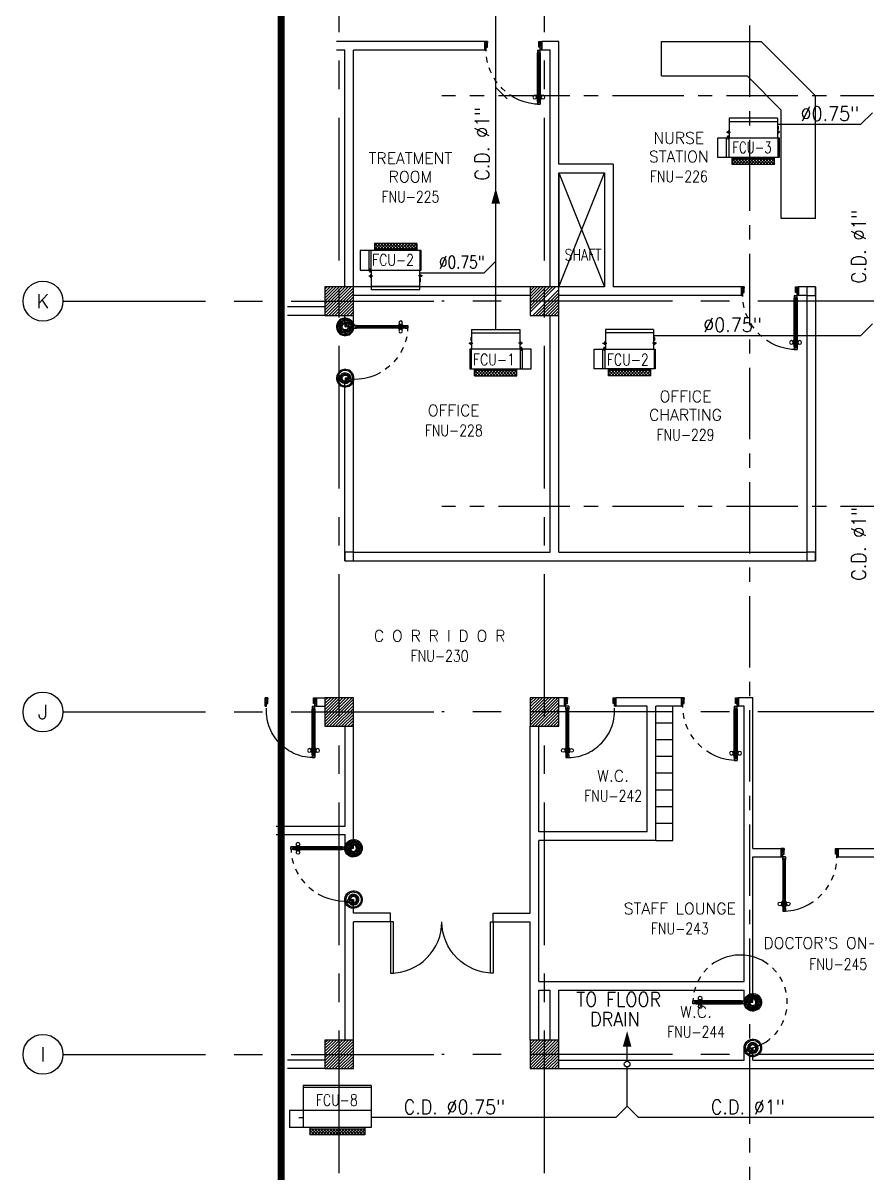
# Model space of a CAD drawing. Extents: x 417866242 to 417866469, y 43498047 to 43498124.
# Drawn here: x 417866392.78 to 417866407.57, y 43498082.73 to 43498102.88 of the extents above; entities that cross this region are included whole.
import ezdxf
from ezdxf.enums import TextEntityAlignment as Align

# ---------------------------------------------------------------- set-up
doc = ezdxf.new("R2010")
doc.units = 0
doc.header["$MEASUREMENT"] = 0
for name, pattern in [('CENTER', [2, 1.25, -0.25, 0.25, -0.25]), ('CENTER2', [1.125, 0.75, -0.125, 0.125, -0.125]), ('CENTERX2', [4, 2.5, -0.5, 0.5, -0.5]), ('HIDDEN', [0.375, 0.25, -0.125])]:
    doc.linetypes.add(name, pattern=pattern)
doc.layers.get('0').update_dxf_attribs({"linetype": 'CONTINUOUS'})
for name, color, linetype in [('AC-CD', 6, 'CONTINUOUS'), ('AC-TEXT', 2, 'CONTINUOUS'), ('ALM', 11, 'CONTINUOUS'), ('AX', 11, 'CONTINUOUS'), ('AX-CR', 7, 'CONTINUOUS'), ('AX-TXT', 2, 'CONTINUOUS'), ('AXES', 11, 'CENTERX2'), ('AXES1', 11, 'CENTER'), ('COL', 11, 'CONTINUOUS'), ('COUNTER', 11, 'CONTINUOUS'), ('DOOR', 11, 'CONTINUOUS'), ('ELEV', 2, 'CONTINUOUS'), ('FCU', 6, 'CONTINUOUS'), ('HAT', 11, 'CONTINUOUS'), ('Locker', 11, 'CONTINUOUS'), ('M-TEXT', 2, 'CONTINUOUS'), ('P-SOLIDWASTE', 6, 'CONTINUOUS'), ('RM-NAME', 11, 'CONTINUOUS'), ('RM-NO', 11, 'CONTINUOUS'), ('SHAFT', 11, 'CONTINUOUS'), ('WALL', 11, 'CONTINUOUS')]:
    doc.layers.add(name, color=color, linetype=linetype)
doc.styles.add('ROMANS', font='ROMANS.shx', dxfattribs={"width": 0.6})

# ---------------------------------------------------------------- blocks, each defined once
blk = doc.blocks.new('D1000')
at = {"layer": 'DOOR', "color": 7, "linetype": 'ByBlock'}
for p, q in [((0, 0), (-150, 0)), ((-150, 0), (-150, -25)), ((-150, 0), (0, 0)), ((0, -50), (-114, 0)), ((0, -50), (-40, 0)), ((0, -50), (0, 0)), ((-1050, -25), (-1100, -25)), ((-1100, -75), (-1100, -25)), ((-1100, -25), (-1100, -75)), ((-1050, -75), (-1100, -75)), ((-1050, -42), (-1070, -42)), ((-1070, -42), (-1070, -58)), ((-1050, -58), (-1070, -58)), ((-1050, -25), (-1050, -42)), ((-1050, -58), (-1050, -75)), ((-928, -18), (-1018, -18)), ((-1018, -25), (-1018, -18)), ((-1018, -75), (-1018, -82)), ((-928, -82), (-1018, -82)), ((-1005, -9), (-940, -9)), ((-1005, -18), (-1005, -9)), ((-1005, -18), (-940, -18)), ((-1005, -82), (-940, -82)), ((-1005, -82), (-1005, -91)), ((-1005, -91), (-940, -91)), ((-940, -18), (-940, -9)), ((-940, -82), (-940, -91)), ((-928, -25), (-928, -18)), ((-928, -75), (-928, -82)), ((-200, -42), (-200, -25)), ((-200, -25), (-150, -25)), ((-180, -42), (-200, -42)), ((-200, -75), (-200, -58)), ((-200, -58), (-180, -58)), ((-150, -75), (-200, -75)), ((-180, -58), (-180, -42)), ((-150, -75), (-150, -25)), ((-150, -25), (-100, -25)), ((-100, -25), (-100, -50)), ((0, -50), (-100, -37)), ((-100, -50), (0, -50)), ((-150, -975), (-100, -975)), ((-150, -1000), (-150, -975)), ((-150, -1000), (0, -1000)), ((0, -1000), (-150, -1000)), ((0, -950), (-114, -1000)), ((-100, -975), (-100, -950)), ((0, -950), (-100, -963)), ((-100, -950), (0, -950)), ((0, -950), (-40, -1000)), ((0, -950), (0, -1000))]:
    blk.add_line(p, q, dxfattribs=at)
at = {"layer": 'DOOR', "linetype": 'ByBlock'}
for p, q in [((-200, -25), (-1050, -25)), ((-200, -42), (-1050, -42)), ((-200, -58), (-1050, -58)), ((-1050, -75), (-200, -75))]:
    blk.add_line(p, q, dxfattribs=at)
at = {"layer": 'DOOR', "color": 7, "linetype": 'ByBlock'}
for centre in [(-973, 23), (-973, -124)]:
    blk.add_circle(centre, 32.4, dxfattribs=at)
for centre, radius, start, end in [((0, -50), 134, 158.1598, 169.28), ((0, -50), 74.4, 137.7764, 180), ((0, -50), 54.4, 113.2074, 180), ((0, -50), 154, 161.1053, 166.2858), ((0, -50), 114, 154.0838, 167.3774), ((0, -50), 94.4, 148.0182, 180), ((0, -50), 34.4, 90, 180), ((0, -50), 14.4, 90, 180), ((0, -950), 154, 193.7142, 198.8947), ((0, -950), 134, 190.72, 201.8402), ((0, -950), 94.4, 180, 211.9818), ((0, -950), 74.4, 180, 222.2236), ((0, -950), 54.4, 180, 246.7926), ((0, -950), 34.4, 180, 270), ((0, -950), 14.4, 180, 270)]:
    blk.add_arc(centre, radius, start, end, dxfattribs=at)
at = {"layer": 'DOOR', "linetype": 'HIDDEN', "ltscale": 0.5}
blk.add_arc((-149, -24), 951, 180.0434, 269.9667, dxfattribs=at)
blk = doc.blocks.new('DOOR90')
at = {"layer": 'DOOR', "color": 7, "linetype": 'ByBlock'}
for p, q in [((-150, 0), (0, 0)), ((-150, 0), (-150, -25)), ((0, -50), (-114, 0)), ((0, -50), (-40, 0)), ((0, -50), (0, 0)), ((-1000, -25), (-1050, -25)), ((-1050, -75), (-1050, -25)), ((-1050, -25), (-1050, -75)), ((-1000, -75), (-1050, -75)), ((-1000, -42), (-1020, -42)), ((-1020, -42), (-1020, -58)), ((-1000, -58), (-1020, -58)), ((-1000, -25), (-1000, -42)), ((-1000, -58), (-1000, -75)), ((-878, -18), (-968, -18)), ((-968, -25), (-968, -18)), ((-968, -75), (-968, -82)), ((-878, -82), (-968, -82)), ((-955, -9), (-890, -9)), ((-955, -18), (-955, -9)), ((-955, -18), (-890, -18)), ((-955, -82), (-890, -82)), ((-955, -82), (-955, -91)), ((-955, -91), (-890, -91)), ((-890, -18), (-890, -9)), ((-890, -82), (-890, -91)), ((-878, -25), (-878, -18)), ((-878, -75), (-878, -82)), ((-200, -25), (-150, -25)), ((-200, -42), (-200, -25)), ((-180, -42), (-200, -42)), ((-200, -58), (-180, -58)), ((-200, -75), (-200, -58)), ((-150, -75), (-200, -75)), ((-180, -58), (-180, -42)), ((-150, -25), (-100, -25)), ((-150, -75), (-150, -25)), ((-100, -25), (-100, -50)), ((0, -50), (-100, -37)), ((-100, -50), (0, -50)), ((-150, -875), (-100, -875)), ((-150, -900), (-150, -875)), ((-150, -900), (0, -900)), ((0, -900), (-150, -900)), ((0, -850), (-114, -900)), ((-100, -875), (-100, -850)), ((0, -850), (-100, -863)), ((-100, -850), (0, -850)), ((0, -850), (-40, -900)), ((0, -850), (0, -900))]:
    blk.add_line(p, q, dxfattribs=at)
at = {"layer": 'DOOR', "linetype": 'ByBlock'}
for p, q in [((-200, -25), (-1000, -25)), ((-200, -42), (-1000, -42)), ((-200, -58), (-1000, -58)), ((-1000, -75), (-200, -75))]:
    blk.add_line(p, q, dxfattribs=at)
at = {"layer": 'DOOR', "color": 7, "linetype": 'ByBlock'}
for centre in [(-923, 24), (-923, -124)]:
    blk.add_circle(centre, 32.4, dxfattribs=at)
for centre, radius, start, end in [((0, -50), 154, 161.1053, 166.2858), ((0, -50), 94.4, 148.0182, 180), ((0, -50), 134, 158.1598, 169.28), ((0, -50), 114, 154.0838, 167.3774), ((0, -50), 74.4, 137.7764, 180), ((0, -50), 54.4, 113.2074, 180), ((0, -50), 34.4, 90, 180), ((0, -50), 14.4, 90, 180), ((0, -850), 154, 193.7142, 198.8947), ((0, -850), 134, 190.72, 201.8402), ((0, -850), 94.4, 180, 211.9818), ((0, -850), 74.4, 180, 222.2236), ((0, -850), 54.4, 180, 246.7926), ((0, -850), 34.4, 180, 270), ((0, -850), 14.4, 180, 270)]:
    blk.add_arc(centre, radius, start, end, dxfattribs=at)
at = {"layer": 'DOOR', "linetype": 'HIDDEN', "ltscale": 0.5}
blk.add_arc((-222, -50), 828, 178.2701, 275.003, dxfattribs=at)
blk = doc.blocks.new('*X34')
at = {"color": 0}
for p, q in [((196689, 162747), (197131, 163190)), ((196689, 162800), (197078, 163190)), ((196689, 162853), (197025, 163190)), ((196689, 162907), (196972, 163190)), ((196689, 162960), (196919, 163190)), ((196689, 163013), (196866, 163190)), ((196689, 163066), (196813, 163190)), ((196689, 163119), (196760, 163190)), ((196689, 163172), (196707, 163190)), ((196737, 162690), (197189, 163141)), ((196790, 162690), (197189, 163088)), ((196843, 162690), (197189, 163035)), ((196896, 162690), (197189, 162982)), ((196949, 162690), (197189, 162929)), ((197002, 162690), (197189, 162876)), ((197055, 162690), (197189, 162823)), ((197108, 162690), (197189, 162770)), ((197161, 162690), (197189, 162717))]:
    blk.add_line(p, q, dxfattribs=at)
blk = doc.blocks.new('*X36')
at = {"color": 0}
for p, q in [((196689, 149542), (197136, 149990)), ((196689, 149595), (197083, 149990)), ((196689, 149648), (197030, 149990)), ((196689, 149701), (196977, 149990)), ((196689, 149754), (196924, 149990)), ((196689, 149807), (196871, 149990)), ((196689, 149860), (196818, 149990)), ((196689, 149913), (196765, 149990)), ((196689, 149966), (196712, 149990)), ((196689, 149489), (197189, 149989)), ((196742, 149490), (197189, 149936)), ((196795, 149490), (197189, 149883)), ((196848, 149490), (197189, 149830)), ((196901, 149490), (197189, 149777)), ((196954, 149490), (197189, 149724)), ((197007, 149490), (197189, 149671)), ((197060, 149490), (197189, 149618)), ((197113, 149490), (197189, 149565)), ((197166, 149490), (197189, 149512))]:
    blk.add_line(p, q, dxfattribs=at)
blk = doc.blocks.new('COL50')
at = {"layer": 'COL'}
blk.add_lwpolyline([(-250, 250), (-250, -250), (250, -250), (250, 250)], close=True, dxfattribs=at)
blk = doc.blocks.new('*X31')
at = {"color": 0}
for p, q in [((80579, 149522), (81047, 149990)), ((80579, 149575), (80994, 149990)), ((80579, 149628), (80941, 149990)), ((80579, 149681), (80888, 149990)), ((80579, 149734), (80835, 149990)), ((80579, 149787), (80782, 149990)), ((80579, 149840), (80729, 149990)), ((80579, 149893), (80676, 149990)), ((80579, 149946), (80623, 149990)), ((80600, 149490), (81079, 149969)), ((80653, 149490), (81079, 149916)), ((80706, 149490), (81079, 149863)), ((80759, 149490), (81079, 149810)), ((80812, 149490), (81079, 149757)), ((80865, 149490), (81079, 149704)), ((80918, 149490), (81079, 149651)), ((80971, 149490), (81079, 149598)), ((81024, 149490), (81079, 149545)), ((81077, 149490), (81079, 149492))]:
    blk.add_line(p, q, dxfattribs=at)
blk = doc.blocks.new('*X30')
at = {"color": 0}
for p, q in [((80579, 155515), (81054, 155990)), ((80579, 155568), (81001, 155990)), ((80579, 155621), (80948, 155990)), ((80579, 155674), (80895, 155990)), ((80579, 155727), (80842, 155990)), ((80579, 155780), (80789, 155990)), ((80579, 155833), (80736, 155990)), ((80579, 155886), (80683, 155990)), ((80579, 155939), (80630, 155990)), ((80607, 155490), (81079, 155962)), ((80660, 155490), (81079, 155909)), ((80713, 155490), (81079, 155856)), ((80766, 155490), (81079, 155803)), ((80819, 155490), (81079, 155750)), ((80872, 155490), (81079, 155697)), ((80925, 155490), (81079, 155644)), ((80978, 155490), (81079, 155591)), ((81031, 155490), (81079, 155538))]:
    blk.add_line(p, q, dxfattribs=at)
blk = doc.blocks.new('*X28')
at = {"color": 0}
for p, q in [((80579, 162727), (81042, 163190)), ((80579, 162780), (80989, 163190)), ((80579, 162833), (80936, 163190)), ((80579, 162886), (80883, 163190)), ((80579, 162939), (80829, 163190)), ((80579, 162993), (80776, 163190)), ((80579, 163046), (80723, 163190)), ((80579, 163099), (80670, 163190)), ((80579, 163152), (80617, 163190)), ((80595, 162690), (81079, 163174)), ((80648, 162690), (81079, 163121)), ((80701, 162690), (81079, 163068)), ((80754, 162690), (81079, 163015)), ((80807, 162690), (81079, 162962)), ((80860, 162690), (81079, 162909)), ((80913, 162690), (81079, 162856)), ((80966, 162690), (81079, 162803)), ((81019, 162690), (81079, 162750)), ((81072, 162690), (81079, 162697))]:
    blk.add_line(p, q, dxfattribs=at)
blk = doc.blocks.new('*X29')
at = {"color": 0}
for p, q in [((84179, 155509), (84660, 155990)), ((84179, 155562), (84607, 155990)), ((84179, 155615), (84554, 155990)), ((84179, 155668), (84501, 155990)), ((84179, 155721), (84448, 155990)), ((84179, 155774), (84395, 155990)), ((84179, 155827), (84342, 155990)), ((84179, 155880), (84289, 155990)), ((84179, 155933), (84236, 155990)), ((84179, 155986), (84183, 155990)), ((84213, 155490), (84679, 155956)), ((84266, 155490), (84679, 155903)), ((84319, 155490), (84679, 155850)), ((84372, 155490), (84679, 155796)), ((84426, 155490), (84679, 155743)), ((84479, 155490), (84679, 155690)), ((84532, 155490), (84679, 155637)), ((84585, 155490), (84679, 155584)), ((84638, 155490), (84679, 155531))]:
    blk.add_line(p, q, dxfattribs=at)
blk = doc.blocks.new('AXL')
at = {"layer": 'AX-CR'}
blk.add_circle((-350, 0), 350, dxfattribs=at)
at = {"layer": 'AX-TXT', "style": 'ROMANS'}
blk.add_attdef('AX', text='', height=250, dxfattribs=at).set_placement((-350, 0), align=Align.MIDDLE)
blk = doc.blocks.new('*X96')
at = {"color": 0}
for p, q in [((16890, -2467), (16943, -2414)), ((16990, -2512), (16892, -2414)), ((16990, -2459), (16945, -2414)), ((16890, -2520), (16990, -2420)), ((16990, -2565), (16890, -2465)), ((16890, -2573), (16990, -2473)), ((16990, -2619), (16890, -2519)), ((16890, -2626), (16990, -2526)), ((16990, -2672), (16890, -2572)), ((16890, -2679), (16990, -2579)), ((16990, -2725), (16890, -2625)), ((16890, -2732), (16990, -2632)), ((16990, -2778), (16890, -2678)), ((16890, -2785), (16990, -2685)), ((16990, -2831), (16890, -2731)), ((16890, -2838), (16990, -2738)), ((16990, -2884), (16890, -2784)), ((16890, -2891), (16990, -2791)), ((16990, -2937), (16890, -2837)), ((16890, -2944), (16990, -2844)), ((16990, -2990), (16890, -2890)), ((16890, -2997), (16990, -2897)), ((16990, -3043), (16890, -2943)), ((16890, -3050), (16990, -2950)), ((16990, -3096), (16890, -2996)), ((16890, -3103), (16990, -3003)), ((16990, -3149), (16890, -3049)), ((16944, -3155), (16890, -3102)), ((16892, -3155), (16990, -3056)), ((16945, -3155), (16990, -3109))]:
    blk.add_line(p, q, dxfattribs=at)
blk = doc.blocks.new('*X97')
at = {"color": 0}
for p, q in [((-750, 2538), (-672, 2616)), ((-750, 2591), (-725, 2616)), ((-660, 2516), (-750, 2606)), ((-713, 2516), (-750, 2553)), ((-719, 2516), (-619, 2616)), ((-607, 2516), (-707, 2616)), ((-666, 2516), (-566, 2616)), ((-554, 2516), (-654, 2616)), ((-613, 2516), (-513, 2616)), ((-501, 2516), (-601, 2616)), ((-560, 2516), (-460, 2616)), ((-448, 2516), (-548, 2616)), ((-507, 2516), (-407, 2616)), ((-394, 2516), (-494, 2616)), ((-454, 2516), (-354, 2616)), ((-341, 2516), (-441, 2616)), ((-401, 2516), (-301, 2616)), ((-288, 2516), (-388, 2616)), ((-348, 2516), (-248, 2616)), ((-235, 2516), (-335, 2616)), ((-295, 2516), (-195, 2616)), ((-182, 2516), (-282, 2616)), ((-242, 2516), (-142, 2616)), ((-129, 2516), (-229, 2616)), ((-189, 2516), (-89, 2616)), ((-76, 2516), (-176, 2616)), ((-136, 2516), (-36, 2616)), ((-23, 2516), (-123, 2616)), ((-83, 2516), (17, 2616)), ((30, 2516), (-70, 2616)), ((-30, 2516), (70, 2616)), ((83, 2516), (-17, 2616)), ((23, 2516), (123, 2616)), ((136, 2516), (36, 2616)), ((76, 2516), (176, 2616)), ((189, 2516), (89, 2616)), ((129, 2516), (215, 2601)), ((215, 2543), (142, 2616)), ((182, 2516), (215, 2548)), ((215, 2596), (195, 2616))]:
    blk.add_line(p, q, dxfattribs=at)
blk = doc.blocks.new('RM1')
at = {"layer": 'RM-NAME', "style": 'ROMANS'}
for tag, p in [('ROOMNAME1', (0, 323.81)), ('ROOMNAME2', (0, 0))]:
    blk.add_attdef(tag, text='', height=200, dxfattribs=at).set_placement(p, align=Align.MIDDLE)

msp = doc.modelspace()

# ---------------------------------------------------------------- linework, layer by layer
at = {"layer": 'AC-CD'}
for p, q in [((417866401.064, 43498097.514), (417866401.064, 43498104.09)), ((417866401.264, 43498101.554), (417866401.064, 43498101.754)), ((417866407.467, 43498101.11), (417866407.667, 43498101.31)), ((417866406.002, 43498101.11), (417866407.467, 43498101.11)), ((417866400.864, 43498098.508), (417866401.064, 43498098.708)), ((417866399.731, 43498098.508), (417866400.864, 43498098.508)), ((417866407.467, 43498097.409), (417866407.667, 43498097.609)), ((417866403.833, 43498097.409), (417866407.467, 43498097.409)), ((417866403.368, 43498084.688), (417866403.368, 43498084.992)), ((417866403.368, 43498083.902), (417866403.368, 43498084.588)), ((417866403.168, 43498083.702), (417866403.368, 43498083.902)), ((417866403.568, 43498083.702), (417866403.368, 43498083.902)), ((417866403.168, 43498083.702), (417866398.882, 43498083.702)), ((417866425.305, 43498083.702), (417866403.568, 43498083.702))]:
    msp.add_line(p, q, dxfattribs=at)
msp.add_circle((417866403.368, 43498084.638), 0.05, dxfattribs=at)
at = {"layer": 'ALM', "linetype": 'ByBlock'}
for points in [[(417866406.671, 43498098.259), (417866406.521, 43498098.259), (417866406.521, 43498098.109), (417866406.671, 43498098.109)], [(417866398.571, 43498093.609), (417866398.421, 43498093.609), (417866398.421, 43498093.459), (417866398.571, 43498093.459)], [(417866406.671, 43498093.609), (417866406.521, 43498093.609), (417866406.521, 43498093.459), (417866406.671, 43498093.459)]]:
    msp.add_lwpolyline(points, close=True, dxfattribs=at)
at = {"layer": 'AXES'}
for p, q in [((417866398.321, 43498046.724), (417866398.321, 43498123.537)), ((417866401.921, 43498046.724), (417866401.921, 43498123.537)), ((417866393.477, 43498098.009), (417866400.121, 43498098.009)), ((417866468.161, 43498098.009), (417866400.121, 43498098.009)), ((417866393.477, 43498090.809), (417866400.121, 43498090.809)), ((417866468.161, 43498090.809), (417866400.121, 43498090.809)), ((417866393.477, 43498084.809), (417866400.121, 43498084.809)), ((417866468.161, 43498084.809), (417866400.121, 43498084.809))]:
    msp.add_line(p, q, dxfattribs=at)
at = {"layer": 'AXES1'}
for p, q in [((417866405.521, 43498053.589), (417866405.521, 43498112.409)), ((417866458.361, 43498101.609), (417866400.121, 43498101.609)), ((417866458.361, 43498094.409), (417866400.121, 43498094.409))]:
    msp.add_line(p, q, dxfattribs=at)
at = {"layer": 'COUNTER', "linetype": 'ByBlock'}
for p, q in [((417866403.971, 43498102.559), (417866405.72, 43498102.559)), ((417866403.971, 43498101.959), (417866403.971, 43498102.559)), ((417866403.971, 43498102.559), (417866405.72, 43498102.559)), ((417866403.971, 43498101.959), (417866403.971, 43498102.559)), ((417866406.671, 43498101.607), (417866405.72, 43498102.559)), ((417866406.671, 43498101.607), (417866405.72, 43498102.559)), ((417866403.971, 43498101.959), (417866405.471, 43498101.959)), ((417866403.971, 43498101.959), (417866405.471, 43498101.959)), ((417866406.071, 43498101.359), (417866405.471, 43498101.959)), ((417866406.071, 43498101.359), (417866405.471, 43498101.959)), ((417866406.671, 43498099.459), (417866406.671, 43498101.607)), ((417866406.671, 43498099.459), (417866406.671, 43498101.607)), ((417866406.071, 43498099.459), (417866406.071, 43498101.359)), ((417866406.071, 43498099.459), (417866406.071, 43498101.359)), ((417866406.671, 43498099.459), (417866406.071, 43498099.459)), ((417866406.671, 43498099.459), (417866406.071, 43498099.459))]:
    msp.add_line(p, q, dxfattribs=at)
at = {"layer": 'DOOR'}
for points in [[(417866399.221, 43498086.234), (417866399.271, 43498086.234), (417866399.271, 43498087.134), (417866399.221, 43498087.134), (417866399.221, 43498086.234, 0.414214), (417866400.121, 43498087.134, 0.414214)], [(417866399.221, 43498086.234), (417866399.271, 43498086.234), (417866399.271, 43498087.134), (417866399.221, 43498087.134), (417866399.221, 43498086.234, 0.414214), (417866400.121, 43498087.134, 0.414214)], [(417866399.221, 43498086.234), (417866399.271, 43498086.234), (417866399.271, 43498087.134), (417866399.221, 43498087.134), (417866399.221, 43498086.234, 0.414214), (417866400.121, 43498087.134, 0.414214)], [(417866399.221, 43498086.234), (417866399.271, 43498086.234), (417866399.271, 43498087.134), (417866399.221, 43498087.134), (417866399.221, 43498086.234, 0.414214), (417866400.121, 43498087.134, 0.414214)], [(417866401.021, 43498086.234), (417866400.971, 43498086.234), (417866400.971, 43498087.134), (417866401.021, 43498087.134), (417866401.021, 43498086.234, -0.414214), (417866400.121, 43498087.134, -0.414214)], [(417866401.021, 43498086.234), (417866400.971, 43498086.234), (417866400.971, 43498087.134), (417866401.021, 43498087.134), (417866401.021, 43498086.234, -0.414214), (417866400.121, 43498087.134, -0.414214)], [(417866401.021, 43498086.234), (417866400.971, 43498086.234), (417866400.971, 43498087.134), (417866401.021, 43498087.134), (417866401.021, 43498086.234, -0.414214), (417866400.121, 43498087.134, -0.414214)], [(417866401.021, 43498086.234), (417866400.971, 43498086.234), (417866400.971, 43498087.134), (417866401.021, 43498087.134), (417866401.021, 43498086.234, -0.414214), (417866400.121, 43498087.134, -0.414214)]]:
    msp.add_lwpolyline(points, format="xyb", dxfattribs=at)
at = {"layer": 'ELEV', "linetype": 'CENTER2', "const_width": 0.12}
msp.add_lwpolyline([(417866397.302, 43498051.27), (417866397.302, 43498114.809)], dxfattribs=at)
at = {"layer": 'FCU', "color": 6}
for p, q in [((417866406.002, 43498101.215), (417866405.158, 43498101.215)), ((417866405.158, 43498101.215), (417866405.158, 43498100.869)), ((417866406.002, 43498101.215), (417866406.002, 43498100.869)), ((417866405.111, 43498100.869), (417866406.031, 43498100.869)), ((417866405.111, 43498100.526), (417866405.111, 43498100.869)), ((417866406.031, 43498100.869), (417866406.031, 43498100.526)), ((417866406.031, 43498100.526), (417866405.111, 43498100.526)), ((417866399.76, 43498098.897), (417866398.84, 43498098.897)), ((417866398.84, 43498098.897), (417866398.84, 43498098.554)), ((417866398.84, 43498098.554), (417866399.76, 43498098.554)), ((417866398.887, 43498098.208), (417866398.887, 43498098.554)), ((417866399.731, 43498098.208), (417866399.731, 43498098.554)), ((417866399.731, 43498098.208), (417866398.887, 43498098.208)), ((417866400.641, 43498097.514), (417866400.641, 43498097.167)), ((417866400.641, 43498097.514), (417866401.486, 43498097.514)), ((417866401.486, 43498097.514), (417866401.486, 43498097.167)), ((417866403.833, 43498097.514), (417866402.988, 43498097.514)), ((417866402.988, 43498097.514), (417866402.988, 43498097.167)), ((417866403.833, 43498097.514), (417866403.833, 43498097.167)), ((417866400.613, 43498097.167), (417866400.613, 43498096.825)), ((417866401.533, 43498097.167), (417866400.613, 43498097.167)), ((417866401.533, 43498096.825), (417866401.533, 43498097.167)), ((417866402.941, 43498097.167), (417866403.861, 43498097.167)), ((417866402.941, 43498096.825), (417866402.941, 43498097.167)), ((417866403.861, 43498097.167), (417866403.861, 43498096.825)), ((417866400.613, 43498096.825), (417866401.533, 43498096.825)), ((417866403.861, 43498096.825), (417866402.941, 43498096.825)), ((417866397.688, 43498084.261), (417866397.688, 43498083.524)), ((417866398.882, 43498084.261), (417866397.688, 43498084.261)), ((417866398.882, 43498084.261), (417866398.882, 43498083.524)), ((417866398.882, 43498083.824), (417866397.688, 43498083.824)), ((417866398.882, 43498083.524), (417866397.688, 43498083.524))]:
    msp.add_line(p, q, dxfattribs=at)
at = {"layer": 'FCU', "color": 3}
for p, q in [((417866406.002, 43498101.154), (417866405.158, 43498101.154)), ((417866405.108, 43498100.973), (417866405.18, 43498100.973)), ((417866405.122, 43498100.894), (417866405.142, 43498100.894)), ((417866405.122, 43498100.894), (417866405.122, 43498100.869)), ((417866405.128, 43498100.983), (417866405.158, 43498100.983)), ((417866405.128, 43498100.983), (417866405.128, 43498100.963)), ((417866405.128, 43498100.963), (417866405.158, 43498100.963)), ((417866405.132, 43498100.91), (417866405.132, 43498100.841)), ((417866405.142, 43498100.894), (417866405.142, 43498100.869)), ((417866405.143, 43498101.002), (417866405.143, 43498100.946)), ((417866406.017, 43498101.073), (417866406.002, 43498101.073)), ((417866406.017, 43498101.018), (417866406.002, 43498101.018)), ((417866406.032, 43498100.983), (417866406.002, 43498100.983)), ((417866406.032, 43498100.963), (417866406.002, 43498100.963)), ((417866406.017, 43498101.073), (417866406.017, 43498101.018)), ((417866406.017, 43498100.993), (417866406.017, 43498100.946)), ((417866406.032, 43498100.983), (417866406.032, 43498100.963)), ((417866404.958, 43498100.526), (417866404.958, 43498100.869)), ((417866404.958, 43498100.869), (417866405.111, 43498100.869)), ((417866405.15, 43498100.869), (417866405.15, 43498100.526)), ((417866406.01, 43498100.869), (417866406.01, 43498100.526)), ((417866405.111, 43498100.526), (417866404.958, 43498100.526)), ((417866405.209, 43498100.404), (417866405.209, 43498100.526)), ((417866405.951, 43498100.504), (417866405.209, 43498100.504)), ((417866405.951, 43498100.404), (417866405.951, 43498100.526)), ((417866405.951, 43498100.404), (417866405.209, 43498100.404)), ((417866398.688, 43498098.897), (417866398.688, 43498098.554)), ((417866398.84, 43498098.897), (417866398.688, 43498098.897)), ((417866398.879, 43498098.554), (417866398.879, 43498098.897)), ((417866399.68, 43498099.019), (417866398.938, 43498099.019)), ((417866398.938, 43498099.019), (417866398.938, 43498098.897)), ((417866399.68, 43498098.919), (417866398.938, 43498098.919)), ((417866399.68, 43498099.019), (417866399.68, 43498098.897)), ((417866399.76, 43498098.554), (417866399.76, 43498098.897)), ((417866398.688, 43498098.554), (417866398.84, 43498098.554)), ((417866398.851, 43498098.529), (417866398.851, 43498098.554)), ((417866398.851, 43498098.529), (417866398.871, 43498098.529)), ((417866398.857, 43498098.46), (417866398.887, 43498098.46)), ((417866398.857, 43498098.44), (417866398.857, 43498098.46)), ((417866398.861, 43498098.513), (417866398.861, 43498098.581)), ((417866398.871, 43498098.529), (417866398.871, 43498098.554)), ((417866398.872, 43498098.42), (417866398.872, 43498098.477)), ((417866399.761, 43498098.46), (417866399.731, 43498098.46)), ((417866399.746, 43498098.43), (417866399.746, 43498098.477)), ((417866399.761, 43498098.44), (417866399.761, 43498098.46)), ((417866398.837, 43498098.45), (417866398.91, 43498098.45)), ((417866398.857, 43498098.44), (417866398.887, 43498098.44)), ((417866399.731, 43498098.268), (417866398.887, 43498098.268)), ((417866399.781, 43498098.45), (417866399.709, 43498098.45)), ((417866399.761, 43498098.44), (417866399.731, 43498098.44)), ((417866399.746, 43498098.405), (417866399.731, 43498098.405)), ((417866399.746, 43498098.35), (417866399.731, 43498098.35)), ((417866399.746, 43498098.35), (417866399.746, 43498098.405)), ((417866400.641, 43498097.453), (417866401.486, 43498097.453)), ((417866403.833, 43498097.453), (417866402.988, 43498097.453)), ((417866400.591, 43498097.271), (417866400.664, 43498097.271)), ((417866400.611, 43498097.281), (417866400.611, 43498097.261)), ((417866400.611, 43498097.281), (417866400.641, 43498097.281)), ((417866400.611, 43498097.261), (417866400.641, 43498097.261)), ((417866400.626, 43498097.372), (417866400.641, 43498097.372)), ((417866400.626, 43498097.372), (417866400.626, 43498097.317)), ((417866400.626, 43498097.317), (417866400.641, 43498097.317)), ((417866401.536, 43498097.271), (417866401.463, 43498097.271)), ((417866401.516, 43498097.281), (417866401.486, 43498097.281)), ((417866401.516, 43498097.261), (417866401.486, 43498097.261)), ((417866401.501, 43498097.301), (417866401.501, 43498097.244)), ((417866401.516, 43498097.281), (417866401.516, 43498097.261)), ((417866402.938, 43498097.271), (417866403.011, 43498097.271)), ((417866402.958, 43498097.281), (417866402.958, 43498097.261)), ((417866402.958, 43498097.281), (417866402.988, 43498097.281)), ((417866402.958, 43498097.261), (417866402.988, 43498097.261)), ((417866402.973, 43498097.301), (417866402.973, 43498097.244)), ((417866403.883, 43498097.271), (417866403.81, 43498097.271)), ((417866403.848, 43498097.372), (417866403.833, 43498097.372)), ((417866403.848, 43498097.317), (417866403.833, 43498097.317)), ((417866403.863, 43498097.281), (417866403.833, 43498097.281)), ((417866403.863, 43498097.261), (417866403.833, 43498097.261)), ((417866403.848, 43498097.372), (417866403.848, 43498097.317)), ((417866403.848, 43498097.292), (417866403.848, 43498097.244)), ((417866403.863, 43498097.281), (417866403.863, 43498097.261)), ((417866400.633, 43498097.167), (417866400.633, 43498096.825)), ((417866401.494, 43498097.167), (417866401.494, 43498096.825)), ((417866401.521, 43498097.192), (417866401.501, 43498097.192)), ((417866401.501, 43498097.192), (417866401.501, 43498097.167)), ((417866401.511, 43498097.209), (417866401.511, 43498097.14)), ((417866401.521, 43498097.192), (417866401.521, 43498097.167)), ((417866401.685, 43498097.167), (417866401.533, 43498097.167)), ((417866401.685, 43498096.825), (417866401.685, 43498097.167)), ((417866402.789, 43498096.825), (417866402.789, 43498097.167)), ((417866402.789, 43498097.167), (417866402.941, 43498097.167)), ((417866402.953, 43498097.192), (417866402.953, 43498097.167)), ((417866402.953, 43498097.192), (417866402.973, 43498097.192)), ((417866402.963, 43498097.209), (417866402.963, 43498097.14)), ((417866402.973, 43498097.192), (417866402.973, 43498097.167)), ((417866402.98, 43498097.167), (417866402.98, 43498096.825)), ((417866403.841, 43498097.167), (417866403.841, 43498096.825)), ((417866400.693, 43498096.702), (417866400.693, 43498096.825)), ((417866400.693, 43498096.802), (417866401.434, 43498096.802)), ((417866400.693, 43498096.702), (417866401.434, 43498096.702)), ((417866401.434, 43498096.702), (417866401.434, 43498096.825)), ((417866401.533, 43498096.825), (417866401.685, 43498096.825)), ((417866402.941, 43498096.825), (417866402.789, 43498096.825)), ((417866403.04, 43498096.702), (417866403.04, 43498096.825)), ((417866403.781, 43498096.802), (417866403.04, 43498096.802)), ((417866403.781, 43498096.702), (417866403.04, 43498096.702)), ((417866403.781, 43498096.702), (417866403.781, 43498096.825)), ((417866398.882, 43498084.229), (417866397.688, 43498084.229)), ((417866397.45, 43498083.824), (417866397.45, 43498083.524)), ((417866397.688, 43498083.824), (417866397.45, 43498083.824)), ((417866397.688, 43498083.699), (417866397.615, 43498083.699)), ((417866397.688, 43498083.524), (417866397.45, 43498083.524)), ((417866397.803, 43498083.524), (417866397.803, 43498083.399)), ((417866398.768, 43498083.499), (417866397.803, 43498083.499)), ((417866398.768, 43498083.399), (417866397.803, 43498083.399)), ((417866398.768, 43498083.524), (417866398.768, 43498083.399))]:
    msp.add_line(p, q, dxfattribs=at)
at = {"layer": 'FCU', "color": 2}
for p, q in [((417866399.739, 43498098.554), (417866399.739, 43498098.897)), ((417866400.626, 43498097.292), (417866400.626, 43498097.244))]:
    msp.add_line(p, q, dxfattribs=at)
at = {"layer": 'Locker', "linetype": 'Continuous'}
for p, q in [((417866404.17, 43498088.559), (417866404.17, 43498090.909)), ((417866404.17, 43498090.615), (417866403.87, 43498090.615)), ((417866404.17, 43498090.321), (417866403.87, 43498090.321)), ((417866404.17, 43498090.028), (417866403.87, 43498090.028)), ((417866404.17, 43498089.734), (417866403.87, 43498089.734)), ((417866404.17, 43498089.44), (417866403.87, 43498089.44)), ((417866404.17, 43498089.146), (417866403.87, 43498089.146)), ((417866404.17, 43498088.853), (417866403.87, 43498088.853)), ((417866403.87, 43498088.559), (417866404.17, 43498088.559))]:
    msp.add_line(p, q, dxfattribs=at)
at = {"layer": 'P-SOLIDWASTE'}
for points in [[(417866401.064, 43498099.991, 0, 0.15, 0), (417866401.064, 43498099.718, 0.15, 0.15, 0)], [(417866403.368, 43498085.217, 0, 0.15, 0), (417866403.368, 43498084.944, 0.15, 0.15, 0)], [(417866402.049, 43498083.702, 0, 0.15, 0), (417866401.776, 43498083.702, 0.15, 0.15, 0)], [(417866406.223, 43498083.702, 0, 0.15, 0), (417866406.495, 43498083.702, 0.15, 0.15, 0)]]:
    msp.add_lwpolyline(points, format="xyseb", dxfattribs=at)
at = {"layer": 'SHAFT'}
for p, q in [((417866402.171, 43498100.259), (417866402.971, 43498098.259)), ((417866402.171, 43498098.259), (417866402.971, 43498100.259))]:
    msp.add_line(p, q, dxfattribs=at)
at = {"layer": 'WALL', "linetype": 'ByBlock'}
for p, q in [((417866400.871, 43498102.559), (417866398.271, 43498102.559)), ((417866402.171, 43498102.559), (417866401.871, 43498102.559)), ((417866398.421, 43498102.409), (417866398.271, 43498102.409)), ((417866400.871, 43498102.409), (417866398.571, 43498102.409)), ((417866402.021, 43498102.409), (417866401.871, 43498102.409)), ((417866401.671, 43498098.259), (417866398.571, 43498098.259)), ((417866405.371, 43498098.259), (417866403.121, 43498098.259)), ((417866405.371, 43498098.109), (417866405.371, 43498098.259)), ((417866406.371, 43498098.109), (417866406.371, 43498098.259)), ((417866406.671, 43498098.259), (417866406.371, 43498098.259)), ((417866401.671, 43498098.109), (417866398.571, 43498098.109)), ((417866405.371, 43498098.109), (417866402.171, 43498098.109)), ((417866406.521, 43498098.109), (417866406.371, 43498098.109)), ((417866398.071, 43498097.909), (417866397.415, 43498097.909)), ((417866398.071, 43498097.759), (417866397.415, 43498097.759)), ((417866398.571, 43498097.609), (417866398.421, 43498097.609)), ((417866398.571, 43498097.609), (417866398.421, 43498097.609)), ((417866398.571, 43498096.609), (417866398.421, 43498096.609)), ((417866398.571, 43498096.609), (417866398.421, 43498096.609))]:
    msp.add_line(p, q, dxfattribs=at)
at = {"layer": 'WALL'}
for p, q in [((417866400.871, 43498102.409), (417866400.871, 43498102.559)), ((417866400.871, 43498102.409), (417866400.871, 43498102.559)), ((417866401.871, 43498102.409), (417866401.871, 43498102.559)), ((417866401.871, 43498102.409), (417866401.871, 43498102.559)), ((417866402.171, 43498100.409), (417866402.171, 43498102.559)), ((417866398.421, 43498098.259), (417866398.421, 43498102.409)), ((417866398.421, 43498098.259), (417866398.421, 43498102.409)), ((417866398.571, 43498097.609), (417866398.571, 43498102.409)), ((417866402.021, 43498098.259), (417866402.021, 43498102.409)), ((417866402.021, 43498098.259), (417866402.021, 43498102.409)), ((417866403.121, 43498100.409), (417866402.171, 43498100.409)), ((417866403.121, 43498100.409), (417866403.121, 43498098.259)), ((417866402.171, 43498100.259), (417866402.971, 43498100.259)), ((417866402.171, 43498100.259), (417866402.171, 43498098.259)), ((417866402.171, 43498093.609), (417866402.171, 43498100.259)), ((417866402.971, 43498100.259), (417866402.971, 43498098.259)), ((417866402.971, 43498098.259), (417866402.171, 43498098.259)), ((417866402.171, 43498098.109), (417866402.171, 43498098.259)), ((417866406.671, 43498098.259), (417866406.671, 43498093.459)), ((417866406.521, 43498098.109), (417866406.521, 43498093.609)), ((417866398.421, 43498097.609), (417866398.421, 43498097.759)), ((417866402.021, 43498093.609), (417866402.021, 43498097.759)), ((417866398.421, 43498093.459), (417866398.421, 43498096.609)), ((417866398.571, 43498093.609), (417866398.571, 43498096.609)), ((417866398.421, 43498093.459), (417866406.671, 43498093.459)), ((417866398.571, 43498093.609), (417866402.021, 43498093.609)), ((417866402.171, 43498093.609), (417866403.385, 43498093.609)), ((417866402.171, 43498093.609), (417866406.521, 43498093.609)), ((417866402.171, 43498093.459), (417866403.385, 43498093.459)), ((417866397.921, 43498091.059), (417866397.921, 43498090.909)), ((417866397.921, 43498091.059), (417866397.921, 43498090.909)), ((417866397.921, 43498091.059), (417866398.071, 43498091.059)), ((417866402.271, 43498091.059), (417866402.171, 43498091.059)), ((417866402.271, 43498090.909), (417866402.271, 43498091.059)), ((417866402.271, 43498090.909), (417866402.271, 43498091.059)), ((417866403.171, 43498090.909), (417866403.171, 43498091.059)), ((417866404.32, 43498091.059), (417866403.171, 43498091.059)), ((417866404.32, 43498090.909), (417866404.32, 43498091.059)), ((417866405.32, 43498090.909), (417866405.32, 43498091.059)), ((417866405.571, 43498091.059), (417866405.32, 43498091.059)), ((417866405.571, 43498088.419), (417866405.571, 43498091.059)), ((417866397.921, 43498090.909), (417866398.071, 43498090.909)), ((417866402.271, 43498090.909), (417866402.171, 43498090.909)), ((417866403.72, 43498090.909), (417866403.171, 43498090.909)), ((417866403.72, 43498088.709), (417866403.72, 43498090.909)), ((417866403.87, 43498088.559), (417866403.87, 43498090.909)), ((417866404.32, 43498090.909), (417866403.87, 43498090.909)), ((417866405.421, 43498090.909), (417866405.32, 43498090.909)), ((417866405.421, 43498086.084), (417866405.421, 43498090.909)), ((417866398.422, 43498088.809), (417866398.422, 43498090.559)), ((417866398.571, 43498088.471), (417866398.571, 43498090.559)), ((417866401.671, 43498087.284), (417866401.671, 43498090.559)), ((417866401.821, 43498088.709), (417866401.821, 43498090.559)), ((417866397.213, 43498088.809), (417866398.422, 43498088.809)), ((417866397.415, 43498088.809), (417866398.422, 43498088.809)), ((417866397.213, 43498088.659), (417866398.422, 43498088.659)), ((417866397.415, 43498088.659), (417866398.422, 43498088.659)), ((417866398.422, 43498088.471), (417866398.422, 43498088.659)), ((417866398.422, 43498088.471), (417866398.422, 43498088.659)), ((417866398.422, 43498088.471), (417866398.422, 43498088.659)), ((417866398.422, 43498088.471), (417866398.422, 43498088.659)), ((417866403.72, 43498088.709), (417866401.821, 43498088.709)), ((417866398.571, 43498088.471), (417866398.422, 43498088.471)), ((417866398.571, 43498088.471), (417866398.422, 43498088.471)), ((417866401.821, 43498086.084), (417866401.821, 43498088.559)), ((417866403.87, 43498088.559), (417866401.821, 43498088.559)), ((417866405.571, 43498088.419), (417866406.07, 43498088.419)), ((417866406.07, 43498088.269), (417866406.07, 43498088.419)), ((417866407.07, 43498088.419), (417866409.271, 43498088.419)), ((417866407.07, 43498088.269), (417866407.07, 43498088.419)), ((417866405.571, 43498085.771), (417866405.571, 43498088.269)), ((417866405.571, 43498088.269), (417866406.07, 43498088.269)), ((417866407.07, 43498088.269), (417866408.871, 43498088.269)), ((417866398.571, 43498087.471), (417866398.422, 43498087.471)), ((417866398.422, 43498085.059), (417866398.422, 43498087.471)), ((417866398.422, 43498086.084), (417866398.422, 43498087.471)), ((417866398.571, 43498087.471), (417866398.422, 43498087.471)), ((417866398.422, 43498086.084), (417866398.422, 43498087.471)), ((417866398.422, 43498086.084), (417866398.422, 43498087.471)), ((417866398.571, 43498087.284), (417866398.571, 43498087.471)), ((417866398.571, 43498087.284), (417866398.571, 43498087.471)), ((417866398.571, 43498087.284), (417866398.571, 43498087.471)), ((417866398.571, 43498087.284), (417866398.571, 43498087.471)), ((417866399.221, 43498087.284), (417866398.571, 43498087.284)), ((417866399.221, 43498087.284), (417866398.571, 43498087.284)), ((417866399.221, 43498087.284), (417866398.571, 43498087.284)), ((417866399.221, 43498087.284), (417866398.571, 43498087.284)), ((417866399.221, 43498087.134), (417866399.221, 43498087.284)), ((417866399.221, 43498087.134), (417866399.221, 43498087.284)), ((417866399.221, 43498087.134), (417866399.221, 43498087.284)), ((417866399.221, 43498087.134), (417866399.221, 43498087.284)), ((417866401.021, 43498087.134), (417866401.021, 43498087.284)), ((417866401.021, 43498087.134), (417866401.021, 43498087.284)), ((417866401.021, 43498087.134), (417866401.021, 43498087.284)), ((417866401.021, 43498087.134), (417866401.021, 43498087.284)), ((417866401.021, 43498087.284), (417866401.671, 43498087.284)), ((417866401.021, 43498087.134), (417866401.021, 43498087.284)), ((417866401.021, 43498087.134), (417866401.021, 43498087.284)), ((417866398.571, 43498085.059), (417866398.571, 43498087.134)), ((417866398.571, 43498085.934), (417866398.571, 43498087.134)), ((417866399.221, 43498087.134), (417866398.571, 43498087.134)), ((417866399.221, 43498087.134), (417866398.571, 43498087.134)), ((417866399.221, 43498087.134), (417866398.571, 43498087.134)), ((417866398.571, 43498085.934), (417866398.571, 43498087.134)), ((417866398.571, 43498085.934), (417866398.571, 43498087.134)), ((417866399.221, 43498087.134), (417866398.571, 43498087.134)), ((417866401.021, 43498087.134), (417866401.671, 43498087.134)), ((417866401.67, 43498085.058), (417866401.67, 43498087.134)), ((417866401.82, 43498086.084), (417866405.421, 43498086.084)), ((417866401.82, 43498085.058), (417866401.82, 43498085.934)), ((417866401.82, 43498085.934), (417866402.021, 43498085.934)), ((417866402.021, 43498085.058), (417866402.021, 43498085.934)), ((417866402.171, 43498085.058), (417866402.171, 43498085.934)), ((417866402.171, 43498085.934), (417866405.421, 43498085.934)), ((417866402.96, 43498085.934), (417866403.15, 43498085.934)), ((417866405.421, 43498085.771), (417866405.421, 43498085.934)), ((417866405.421, 43498085.771), (417866405.571, 43498085.771)), ((417866405.421, 43498084.871), (417866405.571, 43498084.871)), ((417866405.421, 43498084.709), (417866405.421, 43498084.871)), ((417866405.571, 43498084.709), (417866405.571, 43498084.871)), ((417866398.071, 43498084.709), (417866397.415, 43498084.709)), ((417866398.071, 43498084.559), (417866397.415, 43498084.559)), ((417866402.171, 43498084.709), (417866405.421, 43498084.709)), ((417866402.171, 43498084.559), (417866408.871, 43498084.559)), ((417866402.81, 43498084.559), (417866403.15, 43498084.559)), ((417866405.571, 43498084.709), (417866408.871, 43498084.709))]:
    msp.add_line(p, q, dxfattribs=at)

# ---------------------------------------------------------------- block references
at = {"layer": 'AX', "xscale": 0.0009999871253967285, "yscale": 0.001000002026557922, "zscale": 0.001}
for p, values in [((417866393.477, 43498098.009), {'AX': 'K'}), ((417866393.477, 43498090.809), {'AX': 'J'}), ((417866393.477, 43498084.809), {'AX': 'I'})]:
    msp.add_blockref('AXL', p, dxfattribs=at).add_auto_attribs(values)
at = {"layer": 'COL', "xscale": 0.0009999871253967285, "yscale": 0.001000002026557922, "zscale": 0.001}
for p in [(417866398.321, 43498098.009), (417866401.921, 43498098.009), (417866398.321, 43498090.809), (417866401.921, 43498090.809), (417866398.321, 43498084.809), (417866401.921, 43498084.809)]:
    msp.add_blockref('COL50', p, dxfattribs=at)
at = {"layer": 'DOOR', "color": 0, "linetype": 'Continuous', "yscale": 0.001000002026557922, "zscale": 0.001}
for p, xscale, rotation in [((417866401.871, 43498102.559), -0.001000002026557922, 270), ((417866406.371, 43498098.259), -0.001000002026557922, 270), ((417866405.32, 43498091.059), -0.001000002026557922, 270), ((417866406.07, 43498088.419), 0.001000002026557922, 90)]:
    msp.add_blockref('D1000', p, dxfattribs=dict(at, xscale=xscale, rotation=rotation))
for p, xscale in [((417866398.425, 43498097.609), -0.0009999871253967285), ((417866398.571, 43498088.471), 0.0009999871253967285)]:
    msp.add_blockref('D1000', p, dxfattribs=dict(at, xscale=xscale))
at = {"layer": 'DOOR', "color": 0, "linetype": 'ByBlock', "yscale": 0.001000002026557922, "zscale": 0.001}
for p, xscale, rotation in [((417866397.921, 43498091.059), -0.001000002026557922, 270), ((417866402.271, 43498091.059), 0.001000002026557922, 90)]:
    msp.add_blockref('DOOR90', p, dxfattribs=dict(at, xscale=xscale, rotation=rotation))
at = {"layer": 'DOOR', "color": 0, "linetype": 'ByBlock', "xscale": 0.0009999871253967285, "yscale": 0.001000002026557922, "zscale": 0.001}
msp.add_blockref('DOOR90', (417866405.571, 43498085.771), dxfattribs=at)
at = {"layer": 'FCU', "color": 11, "yscale": 0.001000002026557922, "zscale": 0.001}
for p, xscale, rotation in [((417866402.796, 43498117.394), -0.001000002026557922, 90), ((417866396.525, 43498082.029), 0.001000002026557922, 90), ((417866403.848, 43498113.693), 0.001000002026557922, 270), ((417866400.626, 43498113.693), -0.001000002026557922, 90)]:
    msp.add_blockref('*X96', p, dxfattribs=dict(at, xscale=xscale, rotation=rotation))
at = {"layer": 'FCU', "color": 11, "extrusion": (0, 0, -1), "xscale": 0.0009999871253967285, "yscale": 0.001000002026557922, "zscale": -0.001}
msp.add_blockref('*X97', (-417866398.017, 43498080.883), dxfattribs=at)
at = {"layer": 'HAT', "xscale": 0.0009999871253967285, "yscale": 0.001000002026557922, "zscale": 0.001}
for name, p in [('*X28', (417866317.492, 43497935.069)), ('*X34', (417866204.982, 43497935.069)), ('*X30', (417866317.492, 43497935.069)), ('*X29', (417866317.492, 43497935.069)), ('*X31', (417866317.492, 43497935.069)), ('*X36', (417866204.982, 43497935.069))]:
    msp.add_blockref(name, p, dxfattribs=at)
at = {"layer": 'RM-NO'}
ref = msp.add_blockref('RM1', (417866404.274, 43498100.544), dxfattribs=dict(at, xscale=0.0009999871253967285, yscale=0.001000002026557922, zscale=0.001))
ref.add_attrib('ROOMNO', 'FNU-226', dxfattribs={"height": 0.2, "style": 'ROMANS', "width": 0.8}).set_placement((417866404.274, 43498100.194), align=Align.MIDDLE)
ref.add_attrib('ROOMNAME2', 'STATION', dxfattribs={"layer": 'RM-NAME', "height": 0.2, "style": 'ROMANS'}).set_placement((417866404.274, 43498100.544), align=Align.MIDDLE)
ref.add_attrib('ROOMNAME1', 'NURSE', dxfattribs={"layer": 'RM-NAME', "height": 0.2, "style": 'ROMANS'}).set_placement((417866404.274, 43498100.868), align=Align.MIDDLE)
ref = msp.add_blockref('RM1', (417866399.569, 43498100.189), dxfattribs=dict(at, xscale=0.0009999871253967285, yscale=0.001000002026557922, zscale=0.001))
ref.add_attrib('ROOMNO', 'FNU-225', dxfattribs={"height": 0.2, "style": 'ROMANS', "width": 0.8}).set_placement((417866399.569, 43498099.839), align=Align.MIDDLE)
ref.add_attrib('ROOMNAME2', 'ROOM', dxfattribs={"layer": 'RM-NAME', "height": 0.2, "style": 'ROMANS'}).set_placement((417866399.569, 43498100.189), align=Align.MIDDLE)
ref.add_attrib('ROOMNAME1', 'TREATMENT', dxfattribs={"layer": 'RM-NAME', "height": 0.2, "style": 'ROMANS'}).set_placement((417866399.569, 43498100.513), align=Align.MIDDLE)
ref = msp.add_blockref('RM1', (417866404.391, 43498096.016), dxfattribs=dict(at, xscale=0.0009999871253967285, yscale=0.001000002026557922, zscale=0.001))
ref.add_attrib('ROOMNO', 'FNU-229', dxfattribs={"height": 0.2, "style": 'ROMANS', "width": 0.8}).set_placement((417866404.391, 43498095.666), align=Align.MIDDLE)
ref.add_attrib('ROOMNAME2', 'CHARTING', dxfattribs={"layer": 'RM-NAME', "height": 0.2, "style": 'ROMANS'}).set_placement((417866404.391, 43498096.016), align=Align.MIDDLE)
ref.add_attrib('ROOMNAME1', 'OFFICE', dxfattribs={"layer": 'RM-NAME', "height": 0.2, "style": 'ROMANS'}).set_placement((417866404.391, 43498096.34), align=Align.MIDDLE)
ref = msp.add_blockref('RM1', (417866400.328, 43498096.094), dxfattribs=dict(at, xscale=0.0009999871253967285, yscale=0.001000002026557922, zscale=0.001))
ref.add_attrib('ROOMNO', 'FNU-228', dxfattribs={"height": 0.2, "style": 'ROMANS', "width": 0.8}).set_placement((417866400.328, 43498095.744), align=Align.MIDDLE)
ref.add_attrib('ROOMNAME2', 'OFFICE', dxfattribs={"layer": 'RM-NAME', "height": 0.2, "style": 'ROMANS'}).set_placement((417866400.328, 43498096.094), align=Align.MIDDLE)
ref = msp.add_blockref('RM1', (835732917.222, 86996225.318), dxfattribs=at)
ref.add_attrib('ROOMNO', 'FNU-230', dxfattribs={"height": 0.2, "style": 'ROMANS', "width": 0.8}).set_placement((417866400.081, 43498091.792), align=Align.MIDDLE)
ref.add_attrib('ROOMNAME2', 'C O R R I D O R', dxfattribs={"layer": 'RM-NAME', "height": 0.2, "style": 'ROMANS'}).set_placement((417866400.081, 43498092.142), align=Align.MIDDLE)
ref = msp.add_blockref('RM1', (417866400.081, 43498092.142), dxfattribs=dict(at, xscale=0.0009999871253967285, yscale=0.001000002026557922, zscale=0.001))
ref.add_attrib('ROOMNO', 'FNU-230', dxfattribs={"height": 0.2, "style": 'ROMANS', "width": 0.8}).set_placement((417866400.081, 43498091.792), align=Align.MIDDLE)
ref.add_attrib('ROOMNAME2', 'C O R R I D O R', dxfattribs={"layer": 'RM-NAME', "height": 0.2, "style": 'ROMANS'}).set_placement((417866400.081, 43498092.142), align=Align.MIDDLE)
ref = msp.add_blockref('RM1', (417866403.122, 43498089.688), dxfattribs=dict(at, xscale=0.0009999871253967285, yscale=0.001000002026557922, zscale=0.001))
ref.add_attrib('ROOMNO', 'FNU-242', dxfattribs={"height": 0.2, "style": 'ROMANS', "width": 0.8}).set_placement((417866403.122, 43498089.338), align=Align.MIDDLE)
ref.add_attrib('ROOMNAME2', 'W.C.', dxfattribs={"layer": 'RM-NAME', "height": 0.2, "style": 'ROMANS'}).set_placement((417866403.122, 43498089.688), align=Align.MIDDLE)
ref = msp.add_blockref('RM1', (417866404.292, 43498087.364), dxfattribs=dict(at, xscale=0.0009999871253967285, yscale=0.001000002026557922, zscale=0.001))
ref.add_attrib('ROOMNO', 'FNU-243', dxfattribs={"height": 0.2, "style": 'ROMANS', "width": 0.8}).set_placement((417866404.292, 43498087.014), align=Align.MIDDLE)
ref.add_attrib('ROOMNAME2', 'STAFF LOUNGE', dxfattribs={"layer": 'RM-NAME', "height": 0.2, "style": 'ROMANS'}).set_placement((417866404.292, 43498087.364), align=Align.MIDDLE)
ref = msp.add_blockref('RM1', (417866407.069, 43498086.74), dxfattribs=dict(at, xscale=0.0009999871253967285, yscale=0.001000002026557922, zscale=0.001))
ref.add_attrib('ROOMNO', 'FNU-245', dxfattribs={"height": 0.2, "style": 'ROMANS', "width": 0.8}).set_placement((417866407.069, 43498086.39), align=Align.MIDDLE)
ref.add_attrib('ROOMNAME1', "DOCTOR'S ON-CALL", dxfattribs={"layer": 'RM-NAME', "height": 0.2, "style": 'ROMANS'}).set_placement((417866407.094, 43498086.759), align=Align.MIDDLE)
ref = msp.add_blockref('RM1', (417866404.577, 43498085.552), dxfattribs=dict(at, xscale=0.0009999871253967285, yscale=0.001000002026557922, zscale=0.001))
ref.add_attrib('ROOMNO', 'FNU-244', dxfattribs={"height": 0.2, "style": 'ROMANS', "width": 0.8}).set_placement((417866404.577, 43498085.202), align=Align.MIDDLE)
ref.add_attrib('ROOMNAME2', 'W.C.', dxfattribs={"layer": 'RM-NAME', "height": 0.2, "style": 'ROMANS'}).set_placement((417866404.577, 43498085.552), align=Align.MIDDLE)

# ---------------------------------------------------------------- texts
at = {"layer": 'AC-TEXT', "style": 'ROMANS', "width": 0.9}
for p in [(417866400.825, 43498100.767), (417866407.429, 43498098.964), (417866407.429, 43498093.756)]:
    msp.add_text('C.D. %%c1"', height=0.25, rotation=90, dxfattribs=at).set_placement(p, align=Align.MIDDLE)
at = {"layer": 'AC-TEXT', "style": 'ROMANS'}
for s, height, width, p in [(' %%c0.75"', 0.25, 0.9, (417866406.843, 43498101.295)), (' %%c0.75"', 0.22, 0.8, (417866400.409, 43498098.693)), (' %%c0.75"', 0.25, 0.9, (417866405.137, 43498097.594)), ('C.D. %%c0.75"', 0.25, 0.9, (417866400.338, 43498083.887)), ('C.D. %%c1"', 0.25, 0.9, (417866405.482, 43498083.887))]:
    msp.add_text(s, height=height, dxfattribs=dict(at, width=width)).set_placement(p, align=Align.MIDDLE)
at = {"layer": 'AC-TEXT', "style": 'ROMANS', "width": 0.9}
for s, p in [('TO FLOOR ', (417866402.478, 43498085.646)), ('DRAIN', (417866402.719, 43498085.3))]:
    msp.add_text(s, height=0.25, dxfattribs=at).set_placement(p)
at = {"layer": 'M-TEXT', "linetype": 'ByBlock', "style": 'ROMANS', "width": 0.75}
msp.add_text('FCU-3', height=0.2, dxfattribs=at).set_placement((417866405.213, 43498100.602))
at = {"layer": 'M-TEXT', "style": 'ROMANS', "width": 0.8}
for s, p in [('FCU-2', (417866398.897, 43498098.632)), ('FCU-1', (417866400.666, 43498096.886)), ('FCU-2', (417866403.013, 43498096.883)), ('FCU-8', (417866397.911, 43498083.907))]:
    msp.add_text(s, height=0.2, dxfattribs=at).set_placement(p)
at = {"layer": 'RM-NAME', "style": 'ROMANS', "width": 0.8}
msp.add_text('SHAFT', height=0.2, dxfattribs=at).set_placement((417866402.595, 43498098.821), align=Align.MIDDLE)

doc.saveas('drawing.dxf')
